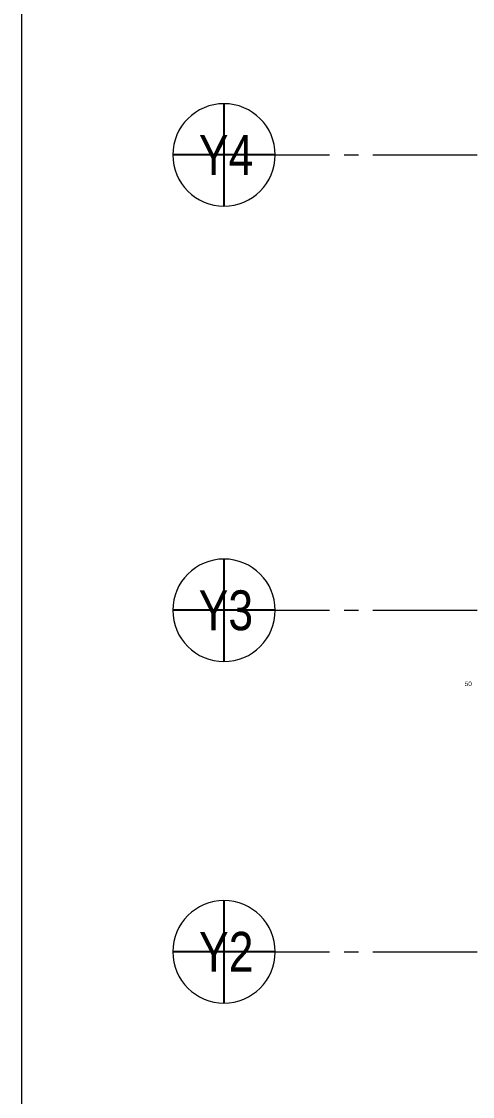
# Model space of a CAD drawing. Header units: millimetres. Extents: x -343543 to 400519, y -115663 to 104219.
# Drawn here: x -267833 to -263871, y 1729 to 11172 of the extents above; entities that cross this region are included whole.
import ezdxf
from ezdxf.enums import TextEntityAlignment as Align
from ezdxf.xclip import XClip

# ---------------------------------------------------------------- set-up
doc = ezdxf.new("R2010")
doc.units = ezdxf.units.MM
doc.header["$XCLIPFRAME"] = 0
doc.linetypes.add('XREF MAT BANG TUONG XAY$0$CENTER', pattern=[50.8, 31.75, -6.35, 6.35, -6.35])
doc.layers.get('0').update_dxf_attribs({"color": 231, "lineweight": 0})
doc.layers.get('DefPoints').update_dxf_attribs({"color": 191})
for name, color, linetype, lineweight in [('A-SYMBOLS', 10, 'Continuous', 13), ('XREF MAT BANG TUONG XAY$0$00.xref_IKIGAI_Truc$0$A-SYMBOLS', 8, 'Continuous', 13), ('XREF MAT BANG TUONG XAY$0$A-GRID', 8, 'XREF MAT BANG TUONG XAY$0$CENTER', 15)]:
    doc.layers.add(name, color=color, linetype=linetype, lineweight=lineweight)
doc.styles.add('XREF MAT BANG TUONG XAY$0$00.xref_IKIGAI_Truc$0$VTK_Arial_3.5 mm', font='arial.ttf', dxfattribs={"width": 0.8, "height": 3.5})
doc.styles.add('XREF MAT BANG TUONG XAY$0$01.Xref _MB T1$0$Standard', font='arial.ttf')

# ---------------------------------------------------------------- blocks, each defined once
blk = doc.blocks.new('*U131')
at = {"color": 8}
blk.add_circle((0, 0), 4.5, dxfattribs=at)
at = {"layer": 'DefPoints', "color": 8}
for p, q in [((0, 4.5), (0, -4.5)), ((-4.5, 0), (4.5, 0))]:
    blk.add_line(p, q, dxfattribs=at)
at = {"color": 8, "style": 'XREF MAT BANG TUONG XAY$0$00.xref_IKIGAI_Truc$0$VTK_Arial_3.5 mm', "width": 0.8}
blk.add_attdef('X12', text='', height=3.5, dxfattribs=at).set_placement((0, 0), align=Align.MIDDLE_CENTER)
blk = doc.blocks.new('XREF MAT BANG TUONG XAY$0$00.xref_IKIGAI_Truc')
at = {"layer": 'XREF MAT BANG TUONG XAY$0$A-GRID', "color": 8, "ltscale": 20}
for points in [[(-2907.5, 10000), (42750, 10000)], [(-2907.5, 6000), (42750, 6000)], [(-2907.5, 3000), (42750, 3000)]]:
    blk.add_lwpolyline(points, dxfattribs=at)
at = {"layer": 'XREF MAT BANG TUONG XAY$0$00.xref_IKIGAI_Truc$0$A-SYMBOLS', "color": 8}
ref = blk.add_blockref('*U131', (-3200, 10000), dxfattribs=dict(at, xscale=-100, yscale=100, zscale=100))
ref.add_attrib('X12', 'Y4', dxfattribs={"layer": '0', "height": 350, "style": 'XREF MAT BANG TUONG XAY$0$00.xref_IKIGAI_Truc$0$VTK_Arial_3.5 mm', "width": 0.8}).set_placement((-3182.2, 10000), align=Align.MIDDLE_CENTER)
ref = blk.add_blockref('*U131', (-3200, 6000), dxfattribs=dict(at, xscale=-100, yscale=100, zscale=100))
ref.add_attrib('X12', 'Y3', dxfattribs={"layer": '0', "height": 350, "style": 'XREF MAT BANG TUONG XAY$0$00.xref_IKIGAI_Truc$0$VTK_Arial_3.5 mm', "width": 0.8}).set_placement((-3183.4, 6000), align=Align.MIDDLE_CENTER)
ref = blk.add_blockref('*U131', (-3200, 3000), dxfattribs=dict(at, xscale=-100, yscale=100, zscale=100))
ref.add_attrib('X12', 'Y2', dxfattribs={"layer": '0', "height": 350, "style": 'XREF MAT BANG TUONG XAY$0$00.xref_IKIGAI_Truc$0$VTK_Arial_3.5 mm', "width": 0.8}).set_placement((-3180.5, 3000), align=Align.MIDDLE_CENTER)
blk = doc.blocks.new('XREF MAT BANG TUONG XAY$0$xref_IKIGAI_Cot')
at = {"layer": 'XREF MAT BANG TUONG XAY$0$A-GRID', "color": 8, "ltscale": 20}
for points in [[(-2907.5, 10000), (42750, 10000)], [(-2907.5, 6000), (42750, 6000)], [(-2907.5, 3000), (42750, 3000)]]:
    blk.add_lwpolyline(points, dxfattribs=at)
blk = doc.blocks.new('01.Xref _MB T1')
at = {"color": 8}
blk.add_lwpolyline([(-4979.15314, -13156.18578), (44420.84686, -13156.18578), (44420.84686, 26843.81422), (-4979.15314, 26843.81422)], close=True, dxfattribs=at)
blk.add_blockref('XREF MAT BANG TUONG XAY$0$00.xref_IKIGAI_Truc', (0.00011, 0), dxfattribs=at)
ref = blk.add_blockref('XREF MAT BANG TUONG XAY$0$xref_IKIGAI_Cot', (-0.00927, -0.00001), dxfattribs=at)
XClip(ref).set_block_clipping_path([(-1610.3425959283, -2225.6693134198), (41829.1295208634, 21555.8819575264)])
at = {"layer": 'DefPoints', "color": 8, "insert": (-1084.70545, 5374.26184), "char_height": 40, "attachment_point": 1, "style": 'XREF MAT BANG TUONG XAY$0$01.Xref _MB T1$0$Standard'}
blk.add_mtext_dynamic_manual_height_columns('50', width=31782.1754955, gutter_width=200, heights=[0], dxfattribs=at)

msp = doc.modelspace()

# ---------------------------------------------------------------- block references
at = {"layer": 'A-SYMBOLS'}
msp.add_blockref('01.Xref _MB T1', (-262854, 0), dxfattribs=at)

doc.saveas('drawing.dxf')
